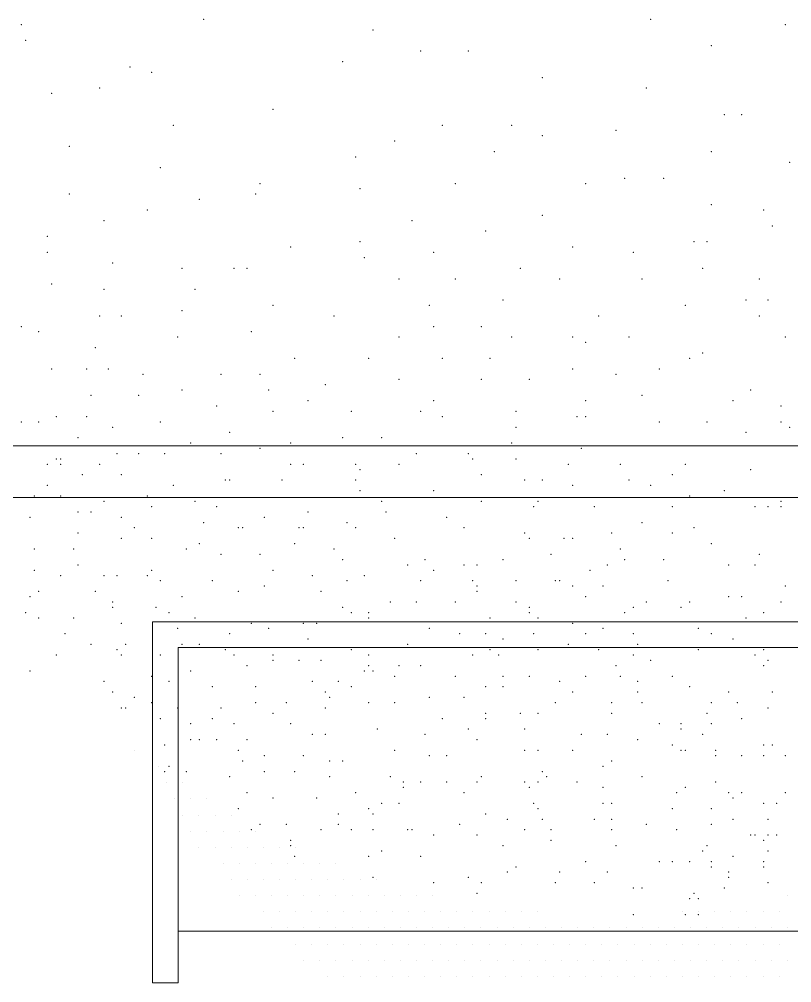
# Model space of a CAD drawing. Header units: metres. Extents: x 599 to 707, y 227 to 318.
# Drawn here: x 668.682 to 670.18, y 249.17 to 251.038 of the extents above; entities that cross this region are included whole.
import ezdxf

# ---------------------------------------------------------------- set-up
doc = ezdxf.new("R2010")
doc.units = ezdxf.units.M
for name, color, linetype, lineweight in [('banqueta', 252, 'Continuous', 9), ('gradas', 35, 'Continuous', 5), ('vegetacion', 74, 'Continuous', 0)]:
    doc.layers.add(name, color=color, linetype=linetype, lineweight=lineweight)

msp = doc.modelspace()

# ---------------------------------------------------------------- linework, layer by layer
at = {"layer": 'banqueta'}
for p, q in [((663.9225, 250.2109), (675.4846, 250.2109)), ((663.8486, 250.1109), (675.4846, 250.1109))]:
    msp.add_line(p, q, dxfattribs=at)
at = {"layer": 'gradas'}
for p, q in [((668.9402, 249.8698), (668.9402, 249.1698)), ((670.9402, 249.8698), (668.9402, 249.8698)), ((668.9902, 249.8198), (668.9902, 249.1698)), ((670.8902, 249.8198), (668.9902, 249.8198)), ((668.9902, 249.2698), (670.8902, 249.2698)), ((668.9402, 249.1698), (668.9902, 249.1698))]:
    msp.add_line(p, q, dxfattribs=at)
at = {"layer": 'vegetacion', "color": 0}
for p, q in [((668.9054, 249.6198), (668.9054, 249.6198)), ((668.9523, 249.5886), (668.9523, 249.5886)), ((668.9679, 249.5573), (668.9679, 249.5573)), ((668.9992, 249.5573), (668.9992, 249.5573)), ((668.9836, 249.5261), (668.9836, 249.5261)), ((669.0148, 249.5261), (669.0148, 249.5261)), ((669.0461, 249.5261), (669.0461, 249.5261)), ((668.9992, 249.4948), (668.9992, 249.4948)), ((669.0304, 249.4948), (669.0304, 249.4948)), ((669.0617, 249.4948), (669.0617, 249.4948)), ((669.0929, 249.4948), (669.0929, 249.4948)), ((669.0148, 249.4636), (669.0148, 249.4636)), ((669.0461, 249.4636), (669.0461, 249.4636)), ((669.0773, 249.4636), (669.0773, 249.4636)), ((669.1086, 249.4636), (669.1086, 249.4636)), ((669.1398, 249.4636), (669.1398, 249.4636)), ((669.0304, 249.4323), (669.0304, 249.4323)), ((669.0617, 249.4323), (669.0617, 249.4323)), ((669.0929, 249.4323), (669.0929, 249.4323)), ((669.1242, 249.4323), (669.1242, 249.4323)), ((669.1554, 249.4323), (669.1554, 249.4323)), ((669.1867, 249.4323), (669.1867, 249.4323)), ((669.2179, 249.4323), (669.2179, 249.4323)), ((669.0773, 249.4011), (669.0773, 249.4011)), ((669.1086, 249.4011), (669.1086, 249.4011)), ((669.1398, 249.4011), (669.1398, 249.4011)), ((669.1711, 249.4011), (669.1711, 249.4011)), ((669.2023, 249.4011), (669.2023, 249.4011)), ((669.2336, 249.4011), (669.2336, 249.4011)), ((669.2648, 249.4011), (669.2648, 249.4011)), ((669.2961, 249.4011), (669.2961, 249.4011)), ((669.0929, 249.3698), (669.0929, 249.3698)), ((669.1242, 249.3698), (669.1242, 249.3698)), ((669.1554, 249.3698), (669.1554, 249.3698)), ((669.1867, 249.3698), (669.1867, 249.3698)), ((669.2179, 249.3698), (669.2179, 249.3698)), ((669.2492, 249.3698), (669.2492, 249.3698)), ((669.2804, 249.3698), (669.2804, 249.3698)), ((669.3117, 249.3698), (669.3117, 249.3698)), ((669.3429, 249.3698), (669.3429, 249.3698)), ((669.3742, 249.3698), (669.3742, 249.3698)), ((669.1086, 249.3386), (669.1086, 249.3386)), ((669.1398, 249.3386), (669.1398, 249.3386)), ((669.1711, 249.3386), (669.1711, 249.3386)), ((669.2023, 249.3386), (669.2023, 249.3386)), ((669.2336, 249.3386), (669.2336, 249.3386)), ((669.2648, 249.3386), (669.2648, 249.3386)), ((669.2961, 249.3386), (669.2961, 249.3386)), ((669.3273, 249.3386), (669.3273, 249.3386)), ((669.3586, 249.3386), (669.3586, 249.3386)), ((669.3898, 249.3386), (669.3898, 249.3386)), ((669.4211, 249.3386), (669.4211, 249.3386)), ((669.4523, 249.3386), (669.4523, 249.3386)), ((669.4836, 249.3386), (669.4836, 249.3386)), ((670.1711, 249.3386), (670.1711, 249.3386)), ((669.1554, 249.3073), (669.1554, 249.3073)), ((669.1867, 249.3073), (669.1867, 249.3073)), ((669.2179, 249.3073), (669.2179, 249.3073)), ((669.2492, 249.3073), (669.2492, 249.3073)), ((669.2804, 249.3073), (669.2804, 249.3073)), ((669.3117, 249.3073), (669.3117, 249.3073)), ((669.3429, 249.3073), (669.3429, 249.3073)), ((669.3742, 249.3073), (669.3742, 249.3073)), ((669.4054, 249.3073), (669.4054, 249.3073)), ((669.4367, 249.3073), (669.4367, 249.3073)), ((669.4679, 249.3073), (669.4679, 249.3073)), ((669.4992, 249.3073), (669.4992, 249.3073)), ((669.5304, 249.3073), (669.5304, 249.3073)), ((669.5617, 249.3073), (669.5617, 249.3073)), ((669.5929, 249.3073), (669.5929, 249.3073)), ((669.6242, 249.3073), (669.6242, 249.3073)), ((669.6554, 249.3073), (669.6554, 249.3073)), ((669.6867, 249.3073), (669.6867, 249.3073)), ((669.9679, 249.3073), (669.9679, 249.3073)), ((669.9992, 249.3073), (669.9992, 249.3073)), ((670.0304, 249.3073), (670.0304, 249.3073)), ((670.0617, 249.3073), (670.0617, 249.3073)), ((670.0929, 249.3073), (670.0929, 249.3073)), ((670.1242, 249.3073), (670.1242, 249.3073)), ((670.1554, 249.3073), (670.1554, 249.3073)), ((669.1711, 249.2761), (669.1711, 249.2761)), ((669.2023, 249.2761), (669.2023, 249.2761)), ((669.2336, 249.2761), (669.2336, 249.2761)), ((669.2648, 249.2761), (669.2648, 249.2761)), ((669.2961, 249.2761), (669.2961, 249.2761)), ((669.3273, 249.2761), (669.3273, 249.2761)), ((669.3586, 249.2761), (669.3586, 249.2761)), ((669.3898, 249.2761), (669.3898, 249.2761)), ((669.4211, 249.2761), (669.4211, 249.2761)), ((669.4523, 249.2761), (669.4523, 249.2761)), ((669.4836, 249.2761), (669.4836, 249.2761)), ((669.5148, 249.2761), (669.5148, 249.2761)), ((669.5461, 249.2761), (669.5461, 249.2761)), ((669.5773, 249.2761), (669.5773, 249.2761)), ((669.6086, 249.2761), (669.6086, 249.2761)), ((669.6398, 249.2761), (669.6398, 249.2761)), ((669.6711, 249.2761), (669.6711, 249.2761)), ((669.7023, 249.2761), (669.7023, 249.2761)), ((669.7336, 249.2761), (669.7336, 249.2761)), ((669.7648, 249.2761), (669.7648, 249.2761)), ((669.7961, 249.2761), (669.7961, 249.2761)), ((669.8273, 249.2761), (669.8273, 249.2761)), ((669.8586, 249.2761), (669.8586, 249.2761)), ((669.8898, 249.2761), (669.8898, 249.2761)), ((669.9211, 249.2761), (669.9211, 249.2761)), ((669.9523, 249.2761), (669.9523, 249.2761)), ((669.9836, 249.2761), (669.9836, 249.2761)), ((670.0148, 249.2761), (670.0148, 249.2761)), ((670.0461, 249.2761), (670.0461, 249.2761)), ((670.0773, 249.2761), (670.0773, 249.2761)), ((670.1086, 249.2761), (670.1086, 249.2761)), ((670.1398, 249.2761), (670.1398, 249.2761)), ((670.1711, 249.2761), (670.1711, 249.2761)), ((669.2179, 249.2448), (669.2179, 249.2448)), ((669.2492, 249.2448), (669.2492, 249.2448)), ((669.2804, 249.2448), (669.2804, 249.2448)), ((669.3117, 249.2448), (669.3117, 249.2448)), ((669.3429, 249.2448), (669.3429, 249.2448)), ((669.3742, 249.2448), (669.3742, 249.2448)), ((669.4054, 249.2448), (669.4054, 249.2448)), ((669.4367, 249.2448), (669.4367, 249.2448)), ((669.4679, 249.2448), (669.4679, 249.2448)), ((669.4992, 249.2448), (669.4992, 249.2448)), ((669.5304, 249.2448), (669.5304, 249.2448)), ((669.5617, 249.2448), (669.5617, 249.2448)), ((669.5929, 249.2448), (669.5929, 249.2448)), ((669.6242, 249.2448), (669.6242, 249.2448)), ((669.6554, 249.2448), (669.6554, 249.2448)), ((669.6867, 249.2448), (669.6867, 249.2448)), ((669.7179, 249.2448), (669.7179, 249.2448)), ((669.7492, 249.2448), (669.7492, 249.2448)), ((669.7804, 249.2448), (669.7804, 249.2448)), ((669.8117, 249.2448), (669.8117, 249.2448)), ((669.8429, 249.2448), (669.8429, 249.2448)), ((669.8742, 249.2448), (669.8742, 249.2448)), ((669.9054, 249.2448), (669.9054, 249.2448)), ((669.9367, 249.2448), (669.9367, 249.2448)), ((669.9679, 249.2448), (669.9679, 249.2448)), ((669.9992, 249.2448), (669.9992, 249.2448)), ((670.0304, 249.2448), (670.0304, 249.2448)), ((670.0617, 249.2448), (670.0617, 249.2448)), ((670.0929, 249.2448), (670.0929, 249.2448)), ((670.1242, 249.2448), (670.1242, 249.2448)), ((670.1554, 249.2448), (670.1554, 249.2448)), ((669.2336, 249.2136), (669.2336, 249.2136)), ((669.2648, 249.2136), (669.2648, 249.2136)), ((669.2961, 249.2136), (669.2961, 249.2136)), ((669.3273, 249.2136), (669.3273, 249.2136)), ((669.3586, 249.2136), (669.3586, 249.2136)), ((669.3898, 249.2136), (669.3898, 249.2136)), ((669.4211, 249.2136), (669.4211, 249.2136)), ((669.4523, 249.2136), (669.4523, 249.2136)), ((669.4836, 249.2136), (669.4836, 249.2136)), ((669.5148, 249.2136), (669.5148, 249.2136)), ((669.5461, 249.2136), (669.5461, 249.2136)), ((669.5773, 249.2136), (669.5773, 249.2136)), ((669.6086, 249.2136), (669.6086, 249.2136)), ((669.6398, 249.2136), (669.6398, 249.2136)), ((669.6711, 249.2136), (669.6711, 249.2136)), ((669.7023, 249.2136), (669.7023, 249.2136)), ((669.7336, 249.2136), (669.7336, 249.2136)), ((669.7648, 249.2136), (669.7648, 249.2136)), ((669.7961, 249.2136), (669.7961, 249.2136)), ((669.8273, 249.2136), (669.8273, 249.2136)), ((669.8586, 249.2136), (669.8586, 249.2136)), ((669.8898, 249.2136), (669.8898, 249.2136)), ((669.9211, 249.2136), (669.9211, 249.2136)), ((669.9523, 249.2136), (669.9523, 249.2136)), ((669.9836, 249.2136), (669.9836, 249.2136)), ((670.0148, 249.2136), (670.0148, 249.2136)), ((670.0461, 249.2136), (670.0461, 249.2136)), ((670.0773, 249.2136), (670.0773, 249.2136)), ((670.1086, 249.2136), (670.1086, 249.2136)), ((670.1398, 249.2136), (670.1398, 249.2136)), ((670.1711, 249.2136), (670.1711, 249.2136)), ((669.2804, 249.1823), (669.2804, 249.1823)), ((669.3117, 249.1823), (669.3117, 249.1823)), ((669.3429, 249.1823), (669.3429, 249.1823)), ((669.3742, 249.1823), (669.3742, 249.1823)), ((669.4054, 249.1823), (669.4054, 249.1823)), ((669.4367, 249.1823), (669.4367, 249.1823)), ((669.4679, 249.1823), (669.4679, 249.1823)), ((669.4992, 249.1823), (669.4992, 249.1823)), ((669.5304, 249.1823), (669.5304, 249.1823)), ((669.5617, 249.1823), (669.5617, 249.1823)), ((669.5929, 249.1823), (669.5929, 249.1823)), ((669.6242, 249.1823), (669.6242, 249.1823)), ((669.6554, 249.1823), (669.6554, 249.1823)), ((669.6867, 249.1823), (669.6867, 249.1823)), ((669.7179, 249.1823), (669.7179, 249.1823)), ((669.7492, 249.1823), (669.7492, 249.1823)), ((669.7804, 249.1823), (669.7804, 249.1823)), ((669.8117, 249.1823), (669.8117, 249.1823)), ((669.8429, 249.1823), (669.8429, 249.1823)), ((669.8742, 249.1823), (669.8742, 249.1823)), ((669.9054, 249.1823), (669.9054, 249.1823)), ((669.9367, 249.1823), (669.9367, 249.1823)), ((669.9679, 249.1823), (669.9679, 249.1823)), ((669.9992, 249.1823), (669.9992, 249.1823)), ((670.0304, 249.1823), (670.0304, 249.1823)), ((670.0617, 249.1823), (670.0617, 249.1823)), ((670.0929, 249.1823), (670.0929, 249.1823)), ((670.1242, 249.1823), (670.1242, 249.1823)), ((670.1554, 249.1823), (670.1554, 249.1823))]:
    msp.add_line(p, q, dxfattribs=at)
at = {"layer": 'vegetacion'}
for p in [(668.6863, 251.028), (669.0397, 251.0383), (669.9063, 251.0383), (670.1672, 251.028), (669.3679, 251.0178), (668.6948, 250.9972), (670.0241, 250.9869), (669.4604, 250.9767), (669.553, 250.9767), (669.309, 250.9561), (668.8967, 250.9459), (668.9388, 250.9356), (669.696, 250.9253), (668.7452, 250.8945), (668.8378, 250.9048), (669.8979, 250.9048), (669.1743, 250.8637), (670.0494, 250.8534), (670.083, 250.8534), (668.9808, 250.8328), (669.5025, 250.8328), (669.6371, 250.8328), (669.839, 250.8226), (669.4099, 250.802), (669.696, 250.8123), (668.7789, 250.7917), (669.6034, 250.7815), (670.0241, 250.7815), (669.3342, 250.7712), (670.1756, 250.7609), (668.9556, 250.7506), (669.8559, 250.7301), (669.9316, 250.7301), (669.1491, 250.7198), (669.3426, 250.7095), (669.5277, 250.7198), (669.7801, 250.7198), (668.7789, 250.6993), (669.0313, 250.689), (669.1407, 250.6993), (668.9303, 250.6685), (670.0241, 250.6787), (670.1251, 250.6685), (668.8462, 250.6479), (669.4436, 250.6479), (669.696, 250.6582), (670.1419, 250.6376), (668.7368, 250.6171), (669.5866, 250.6274), (669.208, 250.5965), (669.3426, 250.6068), (669.7549, 250.5965), (669.9905, 250.6068), (670.0157, 250.6068), (668.7368, 250.5863), (669.351, 250.576), (669.4857, 250.5863), (669.8727, 250.5863), (668.863, 250.5657), (668.9977, 250.5554), (669.0986, 250.5554), (669.1239, 250.5554), (669.6539, 250.5554), (670.0073, 250.5554), (668.7452, 250.5246), (669.4183, 250.5349), (669.5277, 250.5349), (669.7297, 250.5349), (669.8895, 250.5349), (670.1167, 250.5349), (668.8462, 250.5143), (669.0229, 250.5143), (669.1743, 250.4835), (669.4772, 250.4835), (669.6203, 250.4938), (669.9737, 250.4835), (670.0914, 250.4938), (670.1335, 250.4938), (668.8378, 250.463), (668.8799, 250.463), (668.9977, 250.4732), (669.2921, 250.463), (669.8054, 250.463), (670.1167, 250.463), (668.6863, 250.4424), (669.4857, 250.4424), (669.5782, 250.4424), (668.72, 250.4322), (669.1323, 250.4322), (668.9892, 250.4219), (669.4183, 250.4219), (669.6371, 250.4219), (669.7549, 250.4219), (669.7801, 250.4116), (669.8643, 250.4219), (670.1672, 250.4219), (668.8294, 250.4013), (670.0073, 250.3911), (669.2164, 250.3808), (669.3594, 250.3808), (669.5025, 250.3808), (669.595, 250.3808), (669.9821, 250.3808), (668.7452, 250.3602), (668.8126, 250.3602), (668.8546, 250.3602), (668.9219, 250.35), (669.0734, 250.35), (669.1491, 250.35), (669.7549, 250.3602), (669.839, 250.35), (669.9232, 250.3602), (669.4183, 250.3397), (669.5782, 250.3397), (669.6708, 250.3397), (668.9977, 250.3191), (669.1659, 250.3191), (669.2753, 250.3294), (670.0999, 250.3191), (668.821, 250.3089), (668.9135, 250.3089), (669.2417, 250.2986), (669.4857, 250.2986), (669.7801, 250.2986), (669.8895, 250.3089), (670.0662, 250.2986), (669.065, 250.2883), (669.1743, 250.278), (669.3258, 250.278), (669.4604, 250.278), (669.6455, 250.278), (670.1588, 250.2883), (668.6863, 250.2575), (668.72, 250.2575), (668.7537, 250.2678), (668.8126, 250.2678), (668.9556, 250.2575), (669.5025, 250.2678), (669.7633, 250.2678), (669.7801, 250.2678), (669.9232, 250.2575), (670.0157, 250.2575), (670.1588, 250.2575), (668.863, 250.2472), (669.0902, 250.2369), (669.6455, 250.2472), (670.0914, 250.2369), (670.1756, 250.2472), (668.7957, 250.2267), (669.309, 250.2267), (669.3847, 250.2267), (669.0145, 250.2164), (669.1491, 250.2061), (669.208, 250.2164), (669.6371, 250.2164), (669.7717, 250.2061), (668.7537, 250.1856), (668.7621, 250.1856), (668.8714, 250.1959), (668.9135, 250.1959), (668.964, 250.1959), (669.0734, 250.1959), (669.452, 250.1959), (669.553, 250.1959), (669.5614, 250.1856), (669.6455, 250.1856), (668.7368, 250.1753), (668.7621, 250.1753), (668.8378, 250.1753), (669.208, 250.1753), (669.2332, 250.1753), (669.3342, 250.1753), (669.3426, 250.165), (669.4183, 250.1753), (669.7465, 250.1753), (669.8474, 250.1753), (669.9737, 250.1753), (670.0999, 250.165), (668.8041, 250.1548), (668.8799, 250.1548), (669.0818, 250.1445), (669.0902, 250.1445), (669.1912, 250.1445), (669.3342, 250.1445), (669.5782, 250.1548), (669.6623, 250.1445), (669.696, 250.1445), (669.8643, 250.1445), (669.9484, 250.1548), (668.7368, 250.1342), (668.9808, 250.1342), (669.7549, 250.1342), (669.9063, 250.1342), (668.7116, 250.1137), (668.7621, 250.1137), (668.9303, 250.1137), (669.3426, 250.1239), (669.4857, 250.1239), (669.9821, 250.1137), (670.0494, 250.1239), (668.8462, 250.1034), (668.9388, 250.0931), (669.0229, 250.1034), (669.065, 250.0931), (669.3847, 250.1034), (669.5782, 250.1034), (669.6792, 250.0931), (669.6876, 250.1034), (669.797, 250.0931), (669.9484, 250.0931), (670.1083, 250.0931), (670.1335, 250.0931), (670.1588, 250.1034), (670.1588, 250.0931), (668.7032, 250.0726), (668.7957, 250.0828), (668.821, 250.0828), (668.8799, 250.0726), (668.8799, 250.0726), (669.1575, 250.0726), (669.2417, 250.0828), (669.3931, 250.0828), (669.5109, 250.0726), (668.9051, 250.052), (669.0397, 250.0623), (669.107, 250.052), (669.1154, 250.052), (669.2248, 250.052), (669.2332, 250.052), (669.3174, 250.0623), (669.3342, 250.052), (669.5446, 250.052), (669.8895, 250.0623), (669.9905, 250.052), (668.7957, 250.0417), (668.8799, 250.0315), (668.9388, 250.0315), (669.4099, 250.0315), (669.6623, 250.0417), (669.6708, 250.0315), (669.7381, 250.0315), (669.7549, 250.0315), (669.8306, 250.0417), (669.9484, 250.0417), (669.0313, 250.0212), (669.2164, 250.0212), (670.0241, 250.0212), (668.7116, 250.0109), (668.7873, 250.0109), (669.0061, 250.0109), (669.0734, 250.0006), (669.1491, 250.0006), (669.2921, 250.0109), (669.7128, 250.0006), (669.8474, 250.0109), (670.1167, 250.0006), (668.7957, 249.9801), (669.309, 249.9904), (669.4352, 249.9801), (669.4688, 249.9904), (669.5446, 249.9801), (669.5698, 249.9801), (669.6203, 249.9904), (669.8222, 249.9801), (669.8559, 249.9904), (669.9316, 249.9904), (670.0578, 249.9801), (670.1083, 249.9801), (668.7116, 249.9698), (668.7621, 249.9595), (668.8462, 249.9595), (668.8714, 249.9595), (668.9303, 249.9595), (668.9388, 249.9698), (669.1743, 249.9698), (669.2501, 249.9595), (669.351, 249.9595), (669.4857, 249.9698), (669.7886, 249.9698), (668.9556, 249.9493), (669.0566, 249.9493), (669.1575, 249.939), (669.3174, 249.9493), (669.4604, 249.9493), (669.5614, 249.9493), (669.5614, 249.9493), (669.5698, 249.939), (669.6455, 249.9493), (669.7212, 249.9493), (669.7297, 249.9493), (669.7549, 249.939), (669.8138, 249.939), (669.94, 249.9493), (670.1672, 249.939), (668.72, 249.9287), (668.8294, 249.9287), (669.107, 249.9287), (669.107, 249.9287), (669.2669, 249.9287), (669.5698, 249.9287), (668.7032, 249.9185), (668.863, 249.9082), (668.9977, 249.9185), (669.4015, 249.9082), (669.452, 249.9082), (669.5277, 249.9082), (669.6455, 249.9082), (669.7801, 249.9185), (669.8979, 249.9082), (669.8979, 249.9082), (669.9821, 249.9082), (670.0578, 249.9185), (670.083, 249.9185), (670.1588, 249.9082), (668.6948, 249.8876), (668.863, 249.8979), (668.9472, 249.8979), (668.9724, 249.8876), (669.309, 249.8979), (669.3258, 249.8876), (669.3594, 249.8876), (669.6708, 249.8979), (669.6708, 249.8876), (669.8559, 249.8876), (669.8727, 249.8979), (669.9652, 249.8979), (670.1251, 249.8876), (668.72, 249.8774), (668.7873, 249.8774), (668.8799, 249.8671), (669.0229, 249.8774), (669.1323, 249.8671), (669.2332, 249.8671), (669.2585, 249.8671), (669.3594, 249.8774), (669.595, 249.8774), (669.6876, 249.8774), (669.7549, 249.8671), (670.0914, 249.8774), (668.7705, 249.8465), (668.9892, 249.8568), (669.0902, 249.8465), (669.1659, 249.8568), (669.4772, 249.8568), (669.5361, 249.8465), (669.5866, 249.8465), (669.6792, 249.8465), (669.7801, 249.8465), (669.8138, 249.8568), (669.8727, 249.8465), (669.9989, 249.8568), (670.0241, 249.8465), (668.821, 249.826), (668.8883, 249.826), (668.9977, 249.826), (669.0313, 249.826), (669.2417, 249.8363), (669.4352, 249.826), (669.6203, 249.8363), (669.7465, 249.826), (669.8811, 249.826), (670.0662, 249.8363), (668.8714, 249.8157), (669.0818, 249.8157), (669.3258, 249.8157), (669.595, 249.8157), (669.6876, 249.8157), (669.8054, 249.8157), (669.9989, 249.8157), (670.1251, 249.8157), (668.7537, 249.8054), (668.8799, 249.8054), (668.9556, 249.8054), (669.0986, 249.8054), (669.1743, 249.8054), (669.1743, 249.7952), (669.2248, 249.7952), (669.2669, 249.7952), (669.3594, 249.8054), (669.5614, 249.8054), (669.6119, 249.8054), (669.8727, 249.8054), (669.9063, 249.7952), (670.1083, 249.8054), (670.1335, 249.7952), (668.7032, 249.7746), (669.0145, 249.7746), (669.1239, 249.7849), (669.351, 249.7746), (669.3594, 249.7849), (669.3679, 249.7746), (669.4183, 249.7849), (669.4604, 249.7849), (669.839, 249.7849), (670.1251, 249.7849), (668.8462, 249.7541), (668.9388, 249.7643), (668.9724, 249.7541), (669.2501, 249.7541), (669.3006, 249.7541), (669.4099, 249.7643), (669.5277, 249.7643), (669.6203, 249.7643), (669.6708, 249.7643), (669.7297, 249.7541), (669.7801, 249.7643), (669.7801, 249.7643), (669.8474, 249.7643), (669.8811, 249.7541), (669.9484, 249.7643), (668.863, 249.7335), (669.0566, 249.7438), (669.1407, 249.7438), (669.2753, 249.7335), (669.2753, 249.7335), (669.3258, 249.7438), (669.5866, 249.7438), (669.6203, 249.7438), (669.7549, 249.7335), (669.8811, 249.7335), (669.9821, 249.7438), (670.0578, 249.7335), (670.1419, 249.7335), (668.9051, 249.7232), (669.2837, 249.7232), (669.4772, 249.7232), (669.5446, 249.7232), (668.8799, 249.7027), (668.8883, 249.7027), (668.9388, 249.713), (668.9892, 249.7027), (669.0734, 249.7027), (669.1407, 249.713), (669.1996, 249.713), (669.2753, 249.7027), (669.3594, 249.713), (669.4099, 249.713), (669.7212, 249.713), (669.8306, 249.713), (669.8895, 249.713), (670.0241, 249.713), (670.0746, 249.713), (670.1335, 249.7027), (668.9556, 249.6822), (669.0566, 249.6822), (669.1743, 249.6924), (669.5025, 249.6822), (669.5866, 249.6924), (669.5866, 249.6822), (669.6539, 249.6924), (669.6876, 249.6924), (669.8306, 249.6924), (670.0157, 249.6924), (670.083, 249.6822), (669.0145, 249.6719), (669.0986, 249.6719), (669.208, 249.6719), (669.3763, 249.6616), (669.553, 249.6616), (669.6623, 249.6616), (669.9232, 249.6719), (669.9652, 249.6719), (669.9652, 249.6616), (670.0241, 249.6719), (669.0145, 249.6411), (669.0313, 249.6411), (669.065, 249.6411), (669.1239, 249.6411), (669.2501, 249.6513), (669.2501, 249.6513), (669.2753, 249.6513), (669.4688, 249.6513), (669.5698, 249.6411), (669.7717, 249.6513), (669.8222, 249.6513), (669.8811, 249.6411), (670.0073, 249.6513), (668.964, 249.6308), (669.107, 249.6205), (669.4099, 249.6205), (669.6623, 249.6205), (669.6876, 249.6205), (669.7549, 249.6205), (669.9484, 249.6308), (669.9652, 249.6205), (669.9737, 249.6205), (670.0326, 249.6205), (670.1251, 249.6308), (670.1419, 249.6308), (669.1575, 249.6102), (669.2332, 249.6102), (669.4772, 249.6102), (669.5109, 249.6102), (670.0326, 249.6102), (670.083, 249.6102), (670.1251, 249.6102), (670.1672, 249.6102), (668.9724, 249.5897), (669.1154, 249.6), (669.2837, 249.6), (669.309, 249.6), (669.8138, 249.5897), (669.8306, 249.6), (668.964, 249.5794), (669.0061, 249.5794), (669.0902, 249.5691), (669.1575, 249.5794), (669.2164, 249.5794), (669.2837, 249.5691), (669.4015, 249.5691), (669.5782, 249.5691), (669.696, 249.5794), (669.7044, 249.5691), (669.8895, 249.5691), (669.4268, 249.5589), (669.4268, 249.5486), (669.4604, 249.5589), (669.5109, 249.5589), (669.5698, 249.5589), (669.6623, 249.5589), (669.6708, 249.5486), (669.6876, 249.5589), (669.7633, 249.5589), (669.8138, 249.5486), (669.9737, 249.5486), (670.0326, 249.5589), (669.1239, 249.5383), (669.1743, 249.528), (669.2585, 249.528), (669.3342, 249.5383), (669.5446, 249.5383), (669.9568, 249.5383), (670.0578, 249.5383), (670.0662, 249.528), (670.083, 249.5383), (670.1672, 249.5383), (669.3847, 249.5178), (669.4183, 249.5178), (669.6792, 249.5178), (669.8138, 249.5178), (669.8306, 249.5178), (670.1251, 249.5178), (670.1503, 249.5178), (669.107, 249.5075), (669.3006, 249.4972), (669.3594, 249.5075), (669.3679, 249.4972), (669.5866, 249.4972), (669.6876, 249.5075), (669.9484, 249.5075), (670.0241, 249.5075), (669.1491, 249.4767), (669.1996, 249.4767), (669.3006, 249.4767), (669.5361, 249.4767), (669.6287, 249.4869), (669.696, 249.4869), (669.797, 249.4869), (669.8306, 249.4869), (669.8979, 249.4767), (670.0241, 249.4767), (670.0662, 249.4869), (670.1335, 249.4869), (669.1323, 249.4664), (669.2669, 249.4664), (669.3258, 249.4664), (669.3679, 249.4664), (669.4352, 249.4664), (669.4436, 249.4664), (669.4857, 249.4561), (669.5698, 249.4561), (669.6623, 249.4664), (669.7128, 249.4664), (669.8306, 249.4664), (669.9568, 249.4664), (670.0999, 249.4561), (670.1083, 249.4561), (670.1335, 249.4561), (670.1503, 249.4561), (669.208, 249.4459), (669.208, 249.4356), (669.6203, 249.4356), (669.6203, 249.4356), (669.7128, 249.4459), (669.7128, 249.4459), (669.839, 249.4356), (670.0157, 249.4356), (670.1251, 249.4459), (669.2164, 249.415), (669.3594, 249.415), (669.3847, 249.4253), (669.4604, 249.415), (670.0073, 249.4253), (670.0662, 249.415), (670.1335, 249.4253), (669.7801, 249.4048), (669.9232, 249.4048), (669.9484, 249.4048), (669.9821, 249.4048), (670.0241, 249.4048), (670.1251, 249.4048), (669.6287, 249.3842), (669.6455, 249.3945), (669.7297, 249.3842), (669.8222, 249.3842), (670.0241, 249.3945), (670.0578, 249.3842), (670.1251, 249.3945), (669.3679, 249.3739), (669.4857, 249.3637), (669.553, 249.3739), (669.5782, 249.3637), (669.7212, 249.3637), (669.797, 249.3637), (670.0578, 249.3739), (670.1335, 249.3637), (669.5698, 249.3431), (669.8727, 249.3534), (669.8895, 249.3534), (669.9905, 249.3431), (670.0494, 249.3534), (669.9821, 249.3328), (669.9989, 249.3328), (669.8727, 249.302), (669.9737, 249.302), (669.9989, 249.302)]:
    msp.add_point(p, dxfattribs=at)

doc.saveas('drawing.dxf')
